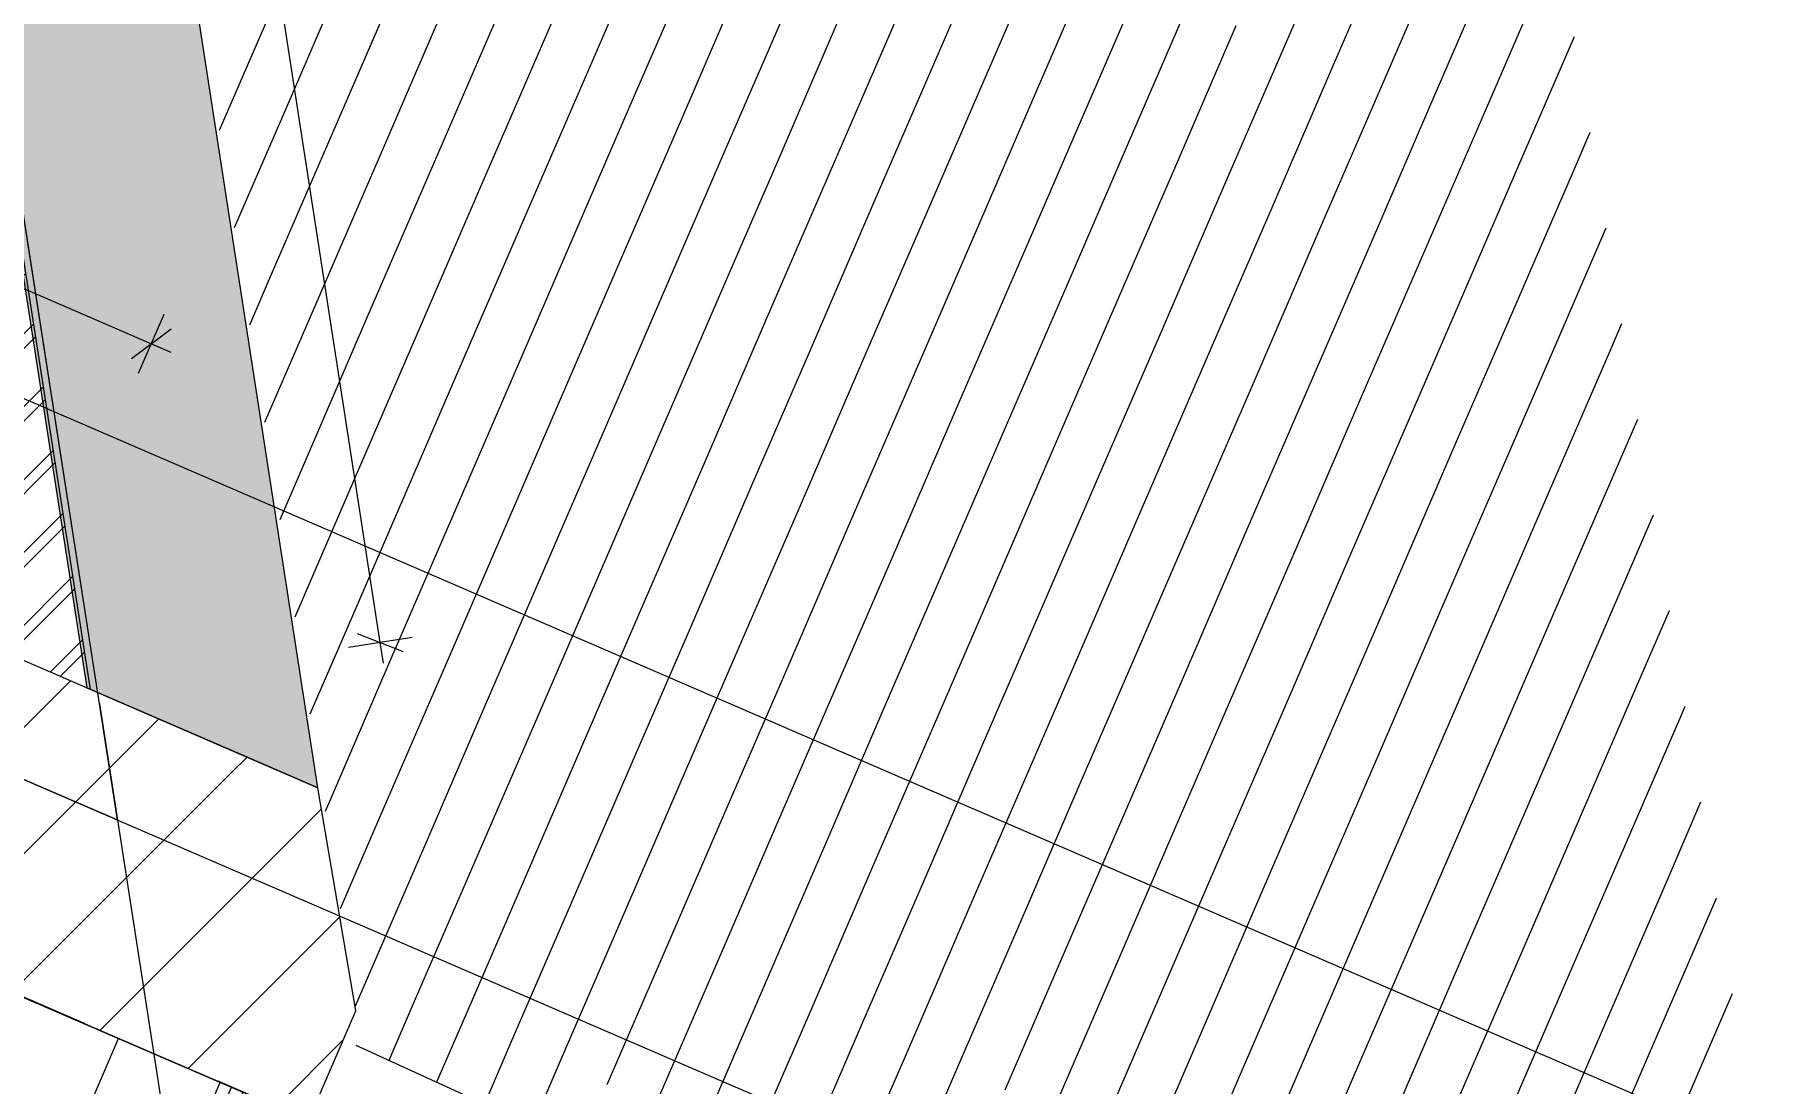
# Model space of a CAD drawing. Header units: millimetres. Extents: x 12535370 to 12566104, y 356204400 to 356234587.
# Drawn here: x 12557334 to 12559843, y 356205992 to 356207518 of the extents above; entities that cross this region are included whole.
import ezdxf
from ezdxf.enums import TextEntityAlignment as Align

# ---------------------------------------------------------------- set-up
doc = ezdxf.new("R2010")
doc.units = ezdxf.units.MM
doc.header["$MEASUREMENT"] = 0
doc.set_wipeout_variables(frame=1)
for name, pattern in [('Dashed Long', [529.166651, 317.499995, -211.666656]), ('Dot & Dashed', [6702.78, 3527.78, -1763.89, 0, -1411.11]), ('Wipeout_Contour', [1000, 0, -1000])]:
    doc.linetypes.add(name, pattern=pattern)
for name, color, linetype in [('New_010 Aussenwände', 7, 'Continuous'), ('New_015 Innenwände', 7, 'Continuous'), ('New_035 Decken', 7, 'Continuous'), ('New_110 Bemassungen Ausführung', 7, 'Continuous'), ('New_290 Raster _ Achsen', 7, 'Continuous')]:
    doc.layers.add(name, color=color, linetype=linetype)
for name, color, linetype, lineweight in [('New_010 Aussenwände_Pen_No__1', 7, 'Continuous', 13), ('New_010 Aussenwände_Pen_No__96', 8, 'Continuous', 13), ('New_015 Innenwände_Pen_No__1', 7, 'Continuous', 13), ('New_035 Decken_Pen_No__1', 7, 'Continuous', 13), ('New_110 Bemassungen Ausführung_Pen_No__1', 7, 'Continuous', 13), ('New_255 Plangrafiken_Pen_No__1', 7, 'Continuous', 13), ('New_255 Plangrafiken_Pen_No__39', 8, 'Continuous', 13), ('New_290 Raster _ Achsen_Pen_No__108', 7, 'Continuous', 13), ('New_Baulinie_Pen_No__21', 1, 'Continuous', 13)]:
    doc.layers.add(name, color=color, linetype=linetype, lineweight=lineweight)
doc.styles.add('GENERATED_STYLE_1', font='arial.ttf')
doc.dimstyles.new('GENERATED_STYLE__1', dxfattribs={"dimtxt": 125, "dimasz": 47.5, "dimexe": 0.18, "dimexo": 2, "dimgap": 0, "dimtad": 1, "dimlfac": 0.001, "dimzin": 0, "dimdsep": 46, "dimtxsty": 'GENERATED_STYLE_1', "dimblk": 'ARROWHEAD_2', "dimblk1": 'ARROWHEAD_2', "dimblk2": 'ARROWHEAD_2', "dimcen": 0.09, "dimclrd": 7, "dimclre": 7, "dimclrt": 7, "dimadec": 0, "dimazin": 0, "dimtfac": 1, "dimtdec": 4, "dimtmove": 0, "dimatfit": 3, "dimfxl": 1, "dimtolj": 1, "dimtzin": 0, "dimarcsym": 0})
doc.dimstyles.new('GENERATED_STYLE__2', dxfattribs={"dimtxt": 100, "dimasz": 47.5, "dimexe": 0.18, "dimexo": 2, "dimgap": 0, "dimtad": 1, "dimlfac": 0.001, "dimzin": 0, "dimdsep": 46, "dimtxsty": 'GENERATED_STYLE_1', "dimblk": 'ARROWHEAD_2', "dimblk1": 'ARROWHEAD_2', "dimblk2": 'ARROWHEAD_2', "dimcen": 0.09, "dimclrd": 7, "dimclre": 7, "dimclrt": 7, "dimadec": 0, "dimazin": 0, "dimtfac": 1, "dimtdec": 4, "dimtmove": 0, "dimatfit": 3, "dimfxl": 1, "dimtolj": 1, "dimtzin": 0, "dimarcsym": 0})
pattern_1 = [(45, (12240439.16, 356160438.36), (-91.92388, 91.92388), [])]

# ---------------------------------------------------------------- blocks, each defined once
blk = doc.blocks.new('*X18', base_point=(12240439.2, 356160438.4))
at = {"layer": 'New_255 Plangrafiken_Pen_No__39', "color": 8, "linetype": 'Continuous', "lineweight": 13}
for p, q in [((12558082.8, 356207720), (12557994.7, 356207516)), ((12558082.8, 356207720), (12557994.7, 356207516)), ((12558661.3, 356207712), (12558573.2, 356207508.1)), ((12558661.3, 356207712), (12558573.2, 356207508.1)), ((12559239.7, 356207704.1), (12559151.6, 356207500.2)), ((12559239.7, 356207704.1), (12559151.6, 356207500.2)), ((12558152.9, 356207689.7), (12558064.8, 356207485.8)), ((12558152.9, 356207689.7), (12558064.8, 356207485.8)), ((12558731.3, 356207681.8), (12558643.2, 356207477.9)), ((12558731.3, 356207681.8), (12558643.2, 356207477.9)), ((12559309.8, 356207673.8), (12559221.7, 356207469.9)), ((12559309.8, 356207673.8), (12559221.7, 356207469.9)), ((12558222.9, 356207659.4), (12558134.8, 356207455.5)), ((12558222.9, 356207659.4), (12558134.8, 356207455.5)), ((12558801.4, 356207651.5), (12558713.3, 356207447.6)), ((12558801.4, 356207651.5), (12558713.3, 356207447.6)), ((12557714.5, 356207637.1), (12557626.4, 356207433.2)), ((12557714.5, 356207637.1), (12557626.4, 356207433.2)), ((12558293, 356207629.2), (12558204.9, 356207425.3)), ((12558293, 356207629.2), (12558204.9, 356207425.3)), ((12558871.4, 356207621.2), (12558783.3, 356207417.3)), ((12558871.4, 356207621.2), (12558783.3, 356207417.3)), ((12559379.8, 356207643.6), (12559291.8, 356207439.7)), ((12559379.8, 356207643.6), (12559291.8, 356207439.7)), ((12557784.5, 356207606.8), (12557696.5, 356207402.9)), ((12557784.5, 356207606.8), (12557696.5, 356207402.9)), ((12558363, 356207598.9), (12558274.9, 356207395)), ((12558363, 356207598.9), (12558274.9, 356207395)), ((12559449.9, 356207613.3), (12559361.8, 356207409.4)), ((12559449.9, 356207613.3), (12559361.8, 356207409.4)), ((12557854.6, 356207576.6), (12557766.5, 356207372.7)), ((12557854.6, 356207576.6), (12557766.5, 356207372.7)), ((12558941.5, 356207591), (12558853.4, 356207387.1)), ((12558941.5, 356207591), (12558853.4, 356207387.1)), ((12559519.9, 356207583.1), (12559431.9, 356207379.1)), ((12559519.9, 356207583.1), (12559431.9, 356207379.1)), ((12557924.7, 356207546.3), (12557836.6, 356207342.4)), ((12557924.7, 356207546.3), (12557836.6, 356207342.4)), ((12558433.1, 356207568.6), (12558345, 356207364.7)), ((12558433.1, 356207568.6), (12558345, 356207364.7)), ((12559011.5, 356207560.7), (12558923.5, 356207356.8)), ((12559011.5, 356207560.7), (12558923.5, 356207356.8)), ((12558503.1, 356207538.4), (12558415, 356207334.5)), ((12558503.1, 356207538.4), (12558415, 356207334.5)), ((12559081.6, 356207530.5), (12558993.5, 356207326.5)), ((12559081.6, 356207530.5), (12558993.5, 356207326.5)), ((12557994.7, 356207516), (12557906.6, 356207312.1)), ((12557994.7, 356207516), (12557906.6, 356207312.1)), ((12558573.2, 356207508.1), (12558485.1, 356207304.2)), ((12558573.2, 356207508.1), (12558485.1, 356207304.2)), ((12559151.6, 356207500.2), (12559063.6, 356207296.3)), ((12559151.6, 356207500.2), (12559063.6, 356207296.3)), ((12559573.5, 356207514.6), (12559501.9, 356207348.9)), ((12559573.5, 356207514.6), (12559501.9, 356207348.9)), ((12558064.8, 356207485.8), (12557976.7, 356207281.9)), ((12558064.8, 356207485.8), (12557976.7, 356207281.9)), ((12558643.2, 356207477.9), (12558555.1, 356207273.9)), ((12558643.2, 356207477.9), (12558555.1, 356207273.9)), ((12559221.7, 356207469.9), (12559133.6, 356207266)), ((12559221.7, 356207469.9), (12559133.6, 356207266)), ((12558134.8, 356207455.5), (12558046.7, 356207251.6)), ((12558134.8, 356207455.5), (12558046.7, 356207251.6)), ((12558713.3, 356207447.6), (12558625.2, 356207243.7)), ((12558713.3, 356207447.6), (12558625.2, 356207243.7)), ((12557626.4, 356207433.2), (12557602.8, 356207378.4)), ((12557626.4, 356207433.2), (12557602.8, 356207378.4)), ((12558204.9, 356207425.3), (12558116.8, 356207221.3)), ((12558204.9, 356207425.3), (12558116.8, 356207221.3)), ((12559291.8, 356207439.7), (12559203.7, 356207235.8)), ((12559291.8, 356207439.7), (12559203.7, 356207235.8)), ((12557696.5, 356207402.9), (12557624.7, 356207236.9)), ((12557696.5, 356207402.9), (12557624.7, 356207236.9)), ((12558274.9, 356207395), (12558186.8, 356207191.1)), ((12558274.9, 356207395), (12558186.8, 356207191.1)), ((12558783.3, 356207417.3), (12558695.3, 356207213.4)), ((12558783.3, 356207417.3), (12558695.3, 356207213.4)), ((12559361.8, 356207409.4), (12559273.7, 356207205.5)), ((12559361.8, 356207409.4), (12559273.7, 356207205.5)), ((12557766.5, 356207372.7), (12557678.4, 356207168.7)), ((12557766.5, 356207372.7), (12557678.4, 356207168.7)), ((12558853.4, 356207387.1), (12558765.3, 356207183.2)), ((12558853.4, 356207387.1), (12558765.3, 356207183.2)), ((12559431.9, 356207379.1), (12559343.8, 356207175.2)), ((12559431.9, 356207379.1), (12559343.8, 356207175.2)), ((12559596.5, 356207375.4), (12559572, 356207318.6)), ((12559596.5, 356207375.4), (12559572, 356207318.6)), ((12558345, 356207364.7), (12558256.9, 356207160.8)), ((12558345, 356207364.7), (12558256.9, 356207160.8)), ((12558923.5, 356207356.8), (12558835.4, 356207152.9)), ((12558923.5, 356207356.8), (12558835.4, 356207152.9)), ((12559501.9, 356207348.9), (12559413.8, 356207145)), ((12559501.9, 356207348.9), (12559413.8, 356207145)), ((12557836.6, 356207342.4), (12557748.5, 356207138.5)), ((12557836.6, 356207342.4), (12557748.5, 356207138.5)), ((12558415, 356207334.5), (12558327, 356207130.6)), ((12558415, 356207334.5), (12558327, 356207130.6)), ((12558993.5, 356207326.5), (12558905.4, 356207122.6)), ((12558993.5, 356207326.5), (12558905.4, 356207122.6)), ((12557906.6, 356207312.1), (12557818.5, 356207108.2)), ((12557906.6, 356207312.1), (12557818.5, 356207108.2)), ((12558485.1, 356207304.2), (12558397, 356207100.3)), ((12558485.1, 356207304.2), (12558397, 356207100.3)), ((12559063.6, 356207296.3), (12558975.5, 356207092.4)), ((12559063.6, 356207296.3), (12558975.5, 356207092.4)), ((12559572, 356207318.6), (12559483.9, 356207114.7)), ((12559572, 356207318.6), (12559483.9, 356207114.7)), ((12557976.7, 356207281.9), (12557888.6, 356207078)), ((12557976.7, 356207281.9), (12557888.6, 356207078)), ((12558555.1, 356207273.9), (12558467.1, 356207070)), ((12558555.1, 356207273.9), (12558467.1, 356207070)), ((12558046.7, 356207251.6), (12557958.6, 356207047.7)), ((12558046.7, 356207251.6), (12557958.6, 356207047.7)), ((12558625.2, 356207243.7), (12558537.1, 356207039.8)), ((12558625.2, 356207243.7), (12558537.1, 356207039.8)), ((12559133.6, 356207266), (12559045.5, 356207062.1)), ((12559133.6, 356207266), (12559045.5, 356207062.1)), ((12558116.8, 356207221.3), (12558028.7, 356207017.4)), ((12558116.8, 356207221.3), (12558028.7, 356207017.4)), ((12559203.7, 356207235.8), (12559115.6, 356207031.8)), ((12559203.7, 356207235.8), (12559115.6, 356207031.8)), ((12559619.5, 356207236.2), (12559553.9, 356207084.4)), ((12559619.5, 356207236.2), (12559553.9, 356207084.4)), ((12558695.3, 356207213.4), (12558607.2, 356207009.5)), ((12558695.3, 356207213.4), (12558607.2, 356207009.5)), ((12559273.7, 356207205.5), (12559185.6, 356207001.6)), ((12559273.7, 356207205.5), (12559185.6, 356207001.6)), ((12557678.4, 356207168.7), (12557646.7, 356207095.3)), ((12557678.4, 356207168.7), (12557646.7, 356207095.3)), ((12558186.8, 356207191.1), (12558098.8, 356206987.2)), ((12558186.8, 356207191.1), (12558098.8, 356206987.2)), ((12558765.3, 356207183.2), (12558677.2, 356206979.2)), ((12558765.3, 356207183.2), (12558677.2, 356206979.2)), ((12559343.8, 356207175.2), (12559255.7, 356206971.3)), ((12559343.8, 356207175.2), (12559255.7, 356206971.3)), ((12558256.9, 356207160.8), (12558168.8, 356206956.9)), ((12558256.9, 356207160.8), (12558168.8, 356206956.9)), ((12558835.4, 356207152.9), (12558747.3, 356206949)), ((12558835.4, 356207152.9), (12558747.3, 356206949)), ((12559413.8, 356207145), (12559325.7, 356206941.1)), ((12559413.8, 356207145), (12559325.7, 356206941.1)), ((12557748.5, 356207138.5), (12557668.7, 356206953.7)), ((12557748.5, 356207138.5), (12557668.7, 356206953.7)), ((12558327, 356207130.6), (12558238.9, 356206926.6)), ((12558327, 356207130.6), (12558238.9, 356206926.6)), ((12558905.4, 356207122.6), (12558817.3, 356206918.7)), ((12558905.4, 356207122.6), (12558817.3, 356206918.7)), ((12557818.5, 356207108.2), (12557730.5, 356206904.3)), ((12557818.5, 356207108.2), (12557730.5, 356206904.3)), ((12558397, 356207100.3), (12558308.9, 356206896.4)), ((12558397, 356207100.3), (12558308.9, 356206896.4)), ((12559483.9, 356207114.7), (12559395.8, 356206910.8)), ((12559483.9, 356207114.7), (12559395.8, 356206910.8)), ((12559642.5, 356207097), (12559624, 356207054.2)), ((12559642.5, 356207097), (12559624, 356207054.2)), ((12557888.6, 356207078), (12557800.5, 356206874)), ((12557888.6, 356207078), (12557800.5, 356206874)), ((12558467.1, 356207070), (12558379, 356206866.1)), ((12558467.1, 356207070), (12558379, 356206866.1)), ((12558975.5, 356207092.4), (12558887.4, 356206888.5)), ((12558975.5, 356207092.4), (12558887.4, 356206888.5)), ((12559553.9, 356207084.4), (12559465.9, 356206880.5)), ((12559553.9, 356207084.4), (12559465.9, 356206880.5)), ((12557958.6, 356207047.7), (12557870.6, 356206843.8)), ((12557958.6, 356207047.7), (12557870.6, 356206843.8)), ((12559045.5, 356207062.1), (12558957.4, 356206858.2)), ((12559045.5, 356207062.1), (12558957.4, 356206858.2)), ((12559624, 356207054.2), (12559535.9, 356206850.3)), ((12559624, 356207054.2), (12559535.9, 356206850.3)), ((12558537.1, 356207039.8), (12558449, 356206835.9)), ((12558537.1, 356207039.8), (12558449, 356206835.9)), ((12559115.6, 356207031.8), (12559027.5, 356206827.9)), ((12559115.6, 356207031.8), (12559027.5, 356206827.9)), ((12558028.7, 356207017.4), (12557940.6, 356206813.5)), ((12558028.7, 356207017.4), (12557940.6, 356206813.5)), ((12558607.2, 356207009.5), (12558519.1, 356206805.6)), ((12558607.2, 356207009.5), (12558519.1, 356206805.6)), ((12559185.6, 356207001.6), (12559097.6, 356206797.7)), ((12559185.6, 356207001.6), (12559097.6, 356206797.7)), ((12558098.8, 356206987.2), (12558010.7, 356206783.3)), ((12558098.8, 356206987.2), (12558010.7, 356206783.3)), ((12558677.2, 356206979.2), (12558589.1, 356206775.3)), ((12558677.2, 356206979.2), (12558589.1, 356206775.3)), ((12559255.7, 356206971.3), (12559167.6, 356206767.4)), ((12559255.7, 356206971.3), (12559167.6, 356206767.4)), ((12558168.8, 356206956.9), (12558080.7, 356206753)), ((12558168.8, 356206956.9), (12558080.7, 356206753)), ((12558747.3, 356206949), (12558659.2, 356206745.1)), ((12558747.3, 356206949), (12558659.2, 356206745.1)), ((12559665.5, 356206957.8), (12559606, 356206820)), ((12559665.5, 356206957.8), (12559606, 356206820)), ((12558238.9, 356206926.6), (12558150.8, 356206722.7)), ((12558238.9, 356206926.6), (12558150.8, 356206722.7)), ((12558817.3, 356206918.7), (12558729.2, 356206714.8)), ((12558817.3, 356206918.7), (12558729.2, 356206714.8)), ((12559325.7, 356206941.1), (12559237.7, 356206737.1)), ((12559325.7, 356206941.1), (12559237.7, 356206737.1)), ((12557730.5, 356206904.3), (12557690.7, 356206812.2)), ((12557730.5, 356206904.3), (12557690.7, 356206812.2)), ((12558308.9, 356206896.4), (12558220.8, 356206692.5)), ((12558308.9, 356206896.4), (12558220.8, 356206692.5)), ((12559395.8, 356206910.8), (12559307.7, 356206706.9)), ((12559395.8, 356206910.8), (12559307.7, 356206706.9)), ((12557800.5, 356206874), (12557712.6, 356206670.6)), ((12557800.5, 356206874), (12557712.6, 356206670.6)), ((12558887.4, 356206888.5), (12558799.3, 356206684.5)), ((12558887.4, 356206888.5), (12558799.3, 356206684.5)), ((12559465.9, 356206880.5), (12559377.8, 356206676.6)), ((12559465.9, 356206880.5), (12559377.8, 356206676.6)), ((12557870.6, 356206843.8), (12557782.5, 356206639.9)), ((12557870.6, 356206843.8), (12557782.5, 356206639.9)), ((12558379, 356206866.1), (12558290.9, 356206662.2)), ((12558379, 356206866.1), (12558290.9, 356206662.2)), ((12558957.4, 356206858.2), (12558869.4, 356206654.3)), ((12558957.4, 356206858.2), (12558869.4, 356206654.3)), ((12559535.9, 356206850.3), (12559447.8, 356206646.4)), ((12559535.9, 356206850.3), (12559447.8, 356206646.4)), ((12558449, 356206835.9), (12558360.9, 356206631.9)), ((12558449, 356206835.9), (12558360.9, 356206631.9)), ((12559027.5, 356206827.9), (12558939.4, 356206624)), ((12559027.5, 356206827.9), (12558939.4, 356206624)), ((12559606, 356206820), (12559517.9, 356206616.1)), ((12559606, 356206820), (12559517.9, 356206616.1)), ((12559688.5, 356206818.6), (12559676, 356206789.7)), ((12559688.5, 356206818.6), (12559676, 356206789.7)), ((12557940.6, 356206813.5), (12557852.5, 356206609.6)), ((12557940.6, 356206813.5), (12557852.5, 356206609.6)), ((12558519.1, 356206805.6), (12558431, 356206601.7)), ((12558519.1, 356206805.6), (12558431, 356206601.7)), ((12559097.6, 356206797.7), (12559009.5, 356206593.8)), ((12559097.6, 356206797.7), (12559009.5, 356206593.8)), ((12558010.7, 356206783.3), (12557922.6, 356206579.3)), ((12558010.7, 356206783.3), (12557922.6, 356206579.3)), ((12558589.1, 356206775.3), (12558501.1, 356206571.4)), ((12558589.1, 356206775.3), (12558501.1, 356206571.4)), ((12559167.6, 356206767.4), (12559079.5, 356206563.5)), ((12559167.6, 356206767.4), (12559079.5, 356206563.5)), ((12559676, 356206789.7), (12559587.9, 356206585.8)), ((12559676, 356206789.7), (12559587.9, 356206585.8)), ((12558080.7, 356206753), (12557992.6, 356206549.1)), ((12558080.7, 356206753), (12557992.6, 356206549.1)), ((12558659.2, 356206745.1), (12558571.1, 356206541.2)), ((12558659.2, 356206745.1), (12558571.1, 356206541.2)), ((12558150.8, 356206722.7), (12558062.7, 356206518.8)), ((12558150.8, 356206722.7), (12558062.7, 356206518.8)), ((12559237.7, 356206737.1), (12559149.6, 356206533.2)), ((12559237.7, 356206737.1), (12559149.6, 356206533.2)), ((12558220.8, 356206692.5), (12558132.7, 356206488.6)), ((12558220.8, 356206692.5), (12558132.7, 356206488.6)), ((12558729.2, 356206714.8), (12558641.2, 356206510.9)), ((12558729.2, 356206714.8), (12558641.2, 356206510.9)), ((12559307.7, 356206706.9), (12559219.6, 356206503)), ((12559307.7, 356206706.9), (12559219.6, 356206503)), ((12558799.3, 356206684.5), (12558711.2, 356206480.6)), ((12558799.3, 356206684.5), (12558711.2, 356206480.6)), ((12559377.8, 356206676.6), (12559289.7, 356206472.7)), ((12559377.8, 356206676.6), (12559289.7, 356206472.7)), ((12559711.5, 356206679.4), (12559658, 356206555.6)), ((12559711.5, 356206679.4), (12559658, 356206555.6)), ((12558290.9, 356206662.2), (12558202.8, 356206458.3)), ((12558290.9, 356206662.2), (12558202.8, 356206458.3)), ((12558869.4, 356206654.3), (12558781.3, 356206450.4)), ((12558869.4, 356206654.3), (12558781.3, 356206450.4)), ((12559447.8, 356206646.4), (12559359.7, 356206442.4)), ((12559447.8, 356206646.4), (12559359.7, 356206442.4)), ((12557782.5, 356206639.9), (12557734.6, 356206529.1)), ((12557782.5, 356206639.9), (12557734.6, 356206529.1)), ((12558360.9, 356206631.9), (12558272.9, 356206428)), ((12558360.9, 356206631.9), (12558272.9, 356206428)), ((12558939.4, 356206624), (12558851.3, 356206420.1)), ((12558939.4, 356206624), (12558851.3, 356206420.1)), ((12557852.5, 356206609.6), (12557764.4, 356206405.7)), ((12557852.5, 356206609.6), (12557764.4, 356206405.7)), ((12558431, 356206601.7), (12558342.9, 356206397.8)), ((12558431, 356206601.7), (12558342.9, 356206397.8)), ((12559009.5, 356206593.8), (12558921.4, 356206389.8)), ((12559009.5, 356206593.8), (12558921.4, 356206389.8)), ((12559517.9, 356206616.1), (12559429.8, 356206412.2)), ((12559517.9, 356206616.1), (12559429.8, 356206412.2)), ((12557922.6, 356206579.3), (12557834.5, 356206375.4)), ((12557922.6, 356206579.3), (12557834.5, 356206375.4)), ((12558501.1, 356206571.4), (12558413, 356206367.5)), ((12558501.1, 356206571.4), (12558413, 356206367.5)), ((12559587.9, 356206585.8), (12559499.8, 356206381.9)), ((12559587.9, 356206585.8), (12559499.8, 356206381.9)), ((12557992.6, 356206549.1), (12557904.6, 356206345.2)), ((12557992.6, 356206549.1), (12557904.6, 356206345.2)), ((12558571.1, 356206541.2), (12558483, 356206337.3)), ((12558571.1, 356206541.2), (12558483, 356206337.3)), ((12559079.5, 356206563.5), (12558991.4, 356206359.6)), ((12559079.5, 356206563.5), (12558991.4, 356206359.6)), ((12559658, 356206555.6), (12559569.9, 356206351.7)), ((12559658, 356206555.6), (12559569.9, 356206351.7)), ((12558062.7, 356206518.8), (12557974.6, 356206314.9)), ((12558062.7, 356206518.8), (12557974.6, 356206314.9)), ((12559149.6, 356206533.2), (12559061.5, 356206329.3)), ((12559149.6, 356206533.2), (12559061.5, 356206329.3)), ((12559728, 356206525.3), (12559640, 356206321.4)), ((12559728, 356206525.3), (12559640, 356206321.4)), ((12559734.5, 356206540.2), (12559728, 356206525.3)), ((12559734.5, 356206540.2), (12559728, 356206525.3)), ((12558641.2, 356206510.9), (12558553.1, 356206307)), ((12558641.2, 356206510.9), (12558553.1, 356206307)), ((12559219.6, 356206503), (12559131.5, 356206299.1)), ((12559219.6, 356206503), (12559131.5, 356206299.1)), ((12558132.7, 356206488.6), (12558044.7, 356206284.7)), ((12558132.7, 356206488.6), (12558044.7, 356206284.7)), ((12558711.2, 356206480.6), (12558623.1, 356206276.7)), ((12558711.2, 356206480.6), (12558623.1, 356206276.7)), ((12559289.7, 356206472.7), (12559201.6, 356206268.8)), ((12559289.7, 356206472.7), (12559201.6, 356206268.8)), ((12558202.8, 356206458.3), (12558114.7, 356206254.4)), ((12558202.8, 356206458.3), (12558114.7, 356206254.4)), ((12558781.3, 356206450.4), (12558693.2, 356206246.5)), ((12558781.3, 356206450.4), (12558693.2, 356206246.5)), ((12559359.7, 356206442.4), (12559271.7, 356206238.5)), ((12559359.7, 356206442.4), (12559271.7, 356206238.5)), ((12558272.9, 356206428), (12558184.8, 356206224.1)), ((12558272.9, 356206428), (12558184.8, 356206224.1)), ((12558851.3, 356206420.1), (12558763.2, 356206216.2)), ((12558851.3, 356206420.1), (12558763.2, 356206216.2)), ((12557764.4, 356206405.7), (12557756.6, 356206387.5)), ((12557764.4, 356206405.7), (12557756.6, 356206387.5)), ((12558342.9, 356206397.8), (12558254.8, 356206193.9)), ((12558342.9, 356206397.8), (12558254.8, 356206193.9)), ((12559429.8, 356206412.2), (12559341.7, 356206208.3)), ((12559429.8, 356206412.2), (12559341.7, 356206208.3)), ((12559757.5, 356206401), (12559710, 356206291.1)), ((12559757.5, 356206401), (12559710, 356206291.1)), ((12557834.5, 356206375.4), (12557778.6, 356206245.9)), ((12557834.5, 356206375.4), (12557778.6, 356206245.9)), ((12558413, 356206367.5), (12558324.9, 356206163.6)), ((12558413, 356206367.5), (12558324.9, 356206163.6)), ((12558921.4, 356206389.8), (12558833.3, 356206185.9)), ((12558921.4, 356206389.8), (12558833.3, 356206185.9)), ((12559499.8, 356206381.9), (12559411.8, 356206178)), ((12559499.8, 356206381.9), (12559411.8, 356206178)), ((12557904.6, 356206345.2), (12557816.5, 356206141.3)), ((12557904.6, 356206345.2), (12557816.5, 356206141.3)), ((12558991.4, 356206359.6), (12558903.3, 356206155.7)), ((12558991.4, 356206359.6), (12558903.3, 356206155.7)), ((12559569.9, 356206351.7), (12559481.8, 356206147.8)), ((12559569.9, 356206351.7), (12559481.8, 356206147.8)), ((12558483, 356206337.3), (12558394.9, 356206133.3)), ((12558483, 356206337.3), (12558394.9, 356206133.3)), ((12559061.5, 356206329.3), (12558973.4, 356206125.4)), ((12559061.5, 356206329.3), (12558973.4, 356206125.4)), ((12559640, 356206321.4), (12559551.9, 356206117.5)), ((12559640, 356206321.4), (12559551.9, 356206117.5)), ((12557974.6, 356206314.9), (12557886.5, 356206111)), ((12557974.6, 356206314.9), (12557886.5, 356206111)), ((12558553.1, 356206307), (12558465, 356206103.1)), ((12558553.1, 356206307), (12558465, 356206103.1)), ((12559131.5, 356206299.1), (12559043.5, 356206095.2)), ((12559131.5, 356206299.1), (12559043.5, 356206095.2)), ((12559710, 356206291.1), (12559621.9, 356206087.2)), ((12559710, 356206291.1), (12559621.9, 356206087.2)), ((12558044.7, 356206284.7), (12557956.6, 356206080.7)), ((12558044.7, 356206284.7), (12557956.6, 356206080.7)), ((12558623.1, 356206276.7), (12558535, 356206072.8)), ((12558623.1, 356206276.7), (12558535, 356206072.8)), ((12559201.6, 356206268.8), (12559113.5, 356206064.9)), ((12559201.6, 356206268.8), (12559113.5, 356206064.9)), ((12558114.7, 356206254.4), (12558026.6, 356206050.5)), ((12558114.7, 356206254.4), (12558026.6, 356206050.5)), ((12558693.2, 356206246.5), (12558605.1, 356206042.6)), ((12558693.2, 356206246.5), (12558605.1, 356206042.6)), ((12559780.1, 356206260.9), (12559692, 356206057)), ((12559780.1, 356206260.9), (12559692, 356206057)), ((12559780.5, 356206261.8), (12559780.1, 356206260.9)), ((12559780.5, 356206261.8), (12559780.1, 356206260.9)), ((12558184.8, 356206224.1), (12558096.7, 356206020.2)), ((12558184.8, 356206224.1), (12558096.7, 356206020.2)), ((12558763.2, 356206216.2), (12558675.2, 356206012.3)), ((12558763.2, 356206216.2), (12558675.2, 356206012.3)), ((12559271.7, 356206238.5), (12559183.6, 356206034.6)), ((12559271.7, 356206238.5), (12559183.6, 356206034.6)), ((12558254.8, 356206193.9), (12558166.7, 356205990)), ((12558254.8, 356206193.9), (12558166.7, 356205990)), ((12559341.7, 356206208.3), (12559253.6, 356206004.4)), ((12559341.7, 356206208.3), (12559253.6, 356206004.4)), ((12558833.3, 356206185.9), (12558745.2, 356205982)), ((12558833.3, 356206185.9), (12558745.2, 356205982)), ((12559411.8, 356206178), (12559323.7, 356205974.1)), ((12559411.8, 356206178), (12559323.7, 356205974.1)), ((12557816.5, 356206141.3), (12557800.5, 356206104.4)), ((12557816.5, 356206141.3), (12557800.5, 356206104.4)), ((12558324.9, 356206163.6), (12558236.8, 356205959.7)), ((12558324.9, 356206163.6), (12558236.8, 356205959.7)), ((12558903.3, 356206155.7), (12558815.3, 356205951.8)), ((12558903.3, 356206155.7), (12558815.3, 356205951.8)), ((12559481.8, 356206147.8), (12559393.7, 356205943.8)), ((12559481.8, 356206147.8), (12559393.7, 356205943.8)), ((12558394.9, 356206133.3), (12558306.8, 356205929.4)), ((12558394.9, 356206133.3), (12558306.8, 356205929.4)), ((12558973.4, 356206125.4), (12558885.3, 356205921.5)), ((12558973.4, 356206125.4), (12558885.3, 356205921.5)), ((12559551.9, 356206117.5), (12559463.8, 356205913.6)), ((12559551.9, 356206117.5), (12559463.8, 356205913.6)), ((12559803.4, 356206122.6), (12559762, 356206026.7)), ((12559803.4, 356206122.6), (12559762, 356206026.7)), ((12557886.5, 356206111), (12557849.6, 356206025.6)), ((12557886.5, 356206111), (12557849.6, 356206025.6)), ((12558465, 356206103.1), (12558376.9, 356205899.2)), ((12558465, 356206103.1), (12558376.9, 356205899.2)), ((12559043.5, 356206095.2), (12558955.4, 356205891.2)), ((12559043.5, 356206095.2), (12558955.4, 356205891.2)), ((12557956.6, 356206080.7), (12557919, 356205993.8)), ((12557956.6, 356206080.7), (12557919, 356205993.8)), ((12558535, 356206072.8), (12558447, 356205868.9)), ((12558535, 356206072.8), (12558447, 356205868.9)), ((12559113.5, 356206064.9), (12559025.4, 356205861)), ((12559113.5, 356206064.9), (12559025.4, 356205861)), ((12559621.9, 356206087.2), (12559533.8, 356205883.3)), ((12559621.9, 356206087.2), (12559533.8, 356205883.3)), ((12558026.6, 356206050.5), (12557988.4, 356205962.1)), ((12558026.6, 356206050.5), (12557988.4, 356205962.1)), ((12558605.1, 356206042.6), (12558517, 356205838.6)), ((12558605.1, 356206042.6), (12558517, 356205838.6)), ((12559692, 356206057), (12559603.9, 356205853.1)), ((12559692, 356206057), (12559603.9, 356205853.1)), ((12558096.7, 356206020.2), (12558057.8, 356205930.3)), ((12558096.7, 356206020.2), (12558057.8, 356205930.3)), ((12559183.6, 356206034.6), (12559095.5, 356205830.7)), ((12559183.6, 356206034.6), (12559095.5, 356205830.7)), ((12559762, 356206026.7), (12559673.9, 356205822.8)), ((12559762, 356206026.7), (12559673.9, 356205822.8)), ((12558675.2, 356206012.3), (12558587.1, 356205808.4)), ((12558675.2, 356206012.3), (12558587.1, 356205808.4)), ((12559253.6, 356206004.4), (12559165.5, 356205800.5)), ((12559253.6, 356206004.4), (12559165.5, 356205800.5))]:
    blk.add_line(p, q, dxfattribs=at)
blk = doc.blocks.new('Fill_1', base_point=(12240439.2, 356160438.4))
at = {"layer": 'New_255 Plangrafiken_Pen_No__39', "color": 8, "linetype": 'Continuous', "lineweight": 13}
blk.add_blockref('*X18', (12240439.2, 356160438.4), dxfattribs=at)
blk = doc.blocks.new('Slab_1', base_point=(12544827.7, 356227634.6))
at = {"layer": 'New_035 Decken_Pen_No__1', "color": 7, "linetype": 'Continuous', "lineweight": 13, "flags": 128}
blk.add_lwpolyline([(12544827.7, 356227634.6), (12554819.4, 356223318.3), (12557454.5, 356206375.3), (12539483.6, 356214138.5), (12544758.3, 356227436.7)], close=True, dxfattribs=at)
blk = doc.blocks.new('Wall_1', base_point=(12539543.1, 356214285.7))
at = {"layer": 'New_010 Aussenwände_Pen_No__96', "linetype": 'Continuous', "lineweight": 13}
h = blk.add_hatch(dxfattribs=at)
h.set_pattern_fill('COMMON_BRICK', color=8, style=0, pattern_type=2)
h.set_pattern_definition(pattern_1)
h.paths.add_polyline_path([(12557453.9, 356206058.4), (12557632.4, 356206471.5), (12556218, 356207082.4), (12556039.6, 356206669.3)])
at = {"layer": 'New_010 Aussenwände_Pen_No__1', "color": 7, "linetype": 'Continuous', "lineweight": 13, "flags": 128}
for points in [[(12557632.4, 356206471.5), (12556218, 356207082.4)], [(12556039.6, 356206669.3), (12557453.9, 356206058.4)]]:
    blk.add_lwpolyline(points, dxfattribs=at)
blk = doc.blocks.new('Wall_18', base_point=(12556400.8, 356212448.8))
at = {"color": 254, "linetype": 'Wipeout_Contour', "lineweight": 0, "ltscale": 1425722819.892187}
blk.add_wipeout([(12556418.9, 356212332), (12557307, 356206612), (12557415.5, 356206565.2), (12556527.4, 356212285.2)], dxfattribs=at).dxf.layer = 'New_015 Innenwände'
at = {"layer": 'New_015 Innenwände', "linetype": 'Continuous', "lineweight": 0, "true_color": 0x000000}
h = blk.add_hatch(dxfattribs=at)
h.set_pattern_fill('INSULATION', color=18, style=0, pattern_type=2)
h.set_pattern_definition([(45, (12240439.16, 356160438.356), (-53.033009, 53.033009), []), (45, (12240428.55, 356160448.96), (-53.033009, 53.033009), [])])
h.paths.add_polyline_path([(12556418.9, 356212332), (12557307, 356206612), (12557415.5, 356206565.2), (12556527.4, 356212285.2)])
at = {"layer": 'New_015 Innenwände_Pen_No__1', "color": 7, "linetype": 'Continuous', "lineweight": 13, "flags": 128}
for points in [[(12557415.5, 356206565.2), (12556527.4, 356212285.2)], [(12557415.5, 356206565.2), (12557307, 356206612)]]:
    blk.add_lwpolyline(points, dxfattribs=at)
blk = doc.blocks.new('Wall_21', base_point=(12554855.5, 356223084.9))
at = {"layer": 'New_015 Innenwände', "linetype": 'Continuous', "lineweight": 0, "true_color": 0x000000}
h = blk.add_hatch(dxfattribs=at)
h.set_pattern_fill('BETON_BEWEHRT_SN46', color=18, style=0, pattern_type=2)
h.set_pattern_definition([(323.79149, (12240439.16, 356160438.36), (59.072554, 80.687257), [30, -20]), (323.79149, (12240468.69, 356160478.7), (59.072554, 80.687257), [100, 0])])
h.paths.add_polyline_path([(12554855.5, 356223084.9), (12557410, 356206567.5), (12557746.2, 356206422.3), (12555191.7, 356222939.6)])
at = {"layer": 'New_015 Innenwände_Pen_No__1', "color": 7, "linetype": 'Continuous', "lineweight": 13, "flags": 128}
for points in [[(12554855.5, 356223084.9), (12557410, 356206567.5)], [(12557746.2, 356206422.3), (12555191.7, 356222939.6)], [(12557410, 356206567.5), (12557746.2, 356206422.3)]]:
    blk.add_lwpolyline(points, dxfattribs=at)
blk = doc.blocks.new('Wall_22', base_point=(12557632.4, 356206471.5))
at = {"layer": 'New_010 Aussenwände_Pen_No__96', "linetype": 'Continuous', "lineweight": 13}
h = blk.add_hatch(dxfattribs=at)
h.set_pattern_fill('COMMON_BRICK', color=8, style=0, pattern_type=2)
h.set_pattern_definition(pattern_1)
h.paths.add_polyline_path([(12557632.4, 356206471.5), (12557453.9, 356206058.4), (12557732.7, 356205938), (12557801.6, 356206097.5), (12557746.3, 356206422.3)])
at = {"layer": 'New_010 Aussenwände_Pen_No__1', "color": 7, "linetype": 'Continuous', "lineweight": 13, "flags": 128}
for points in [[(12557746.3, 356206422.3), (12557632.4, 356206471.5)], [(12557801.6, 356206097.5), (12557746.3, 356206422.3)], [(12557732.7, 356205938), (12557801.6, 356206097.5)], [(12557453.9, 356206058.4), (12557732.7, 356205938)]]:
    blk.add_lwpolyline(points, dxfattribs=at)
blk = doc.blocks.new('Standard grid marker[58]', base_point=(12537215.3, 356215118.3))
at = {"layer": 'New_290 Raster _ Achsen_Pen_No__108', "color": 7, "linetype": 'Dot & Dashed', "lineweight": 13}
blk.add_line((12538133.3, 356214721.8), (12559136.8, 356205648.6), dxfattribs=at)
at = {"layer": 'New_290 Raster _ Achsen_Pen_No__108', "color": 7, "lineweight": 13, "style": 'GENERATED_STYLE_1'}
for tag, p in [('AC_MarkerText_1_0', (12537098, 356215253.8)), ('AC_MarkerText_1_1', (12560258.8, 356205248.7))]:
    blk.add_attdef(tag, text='', height=150, rotation=336.6365, dxfattribs=at).set_placement(p, align=Align.TOP_CENTER)
blk = doc.blocks.new('Standard grid marker[64]', base_point=(12557581.8, 356205556.1))
at = {"layer": 'New_290 Raster _ Achsen_Pen_No__108', "color": 7, "linetype": 'Dot & Dashed', "lineweight": 13}
for q in [(12554130.1, 356227771.8), (12557581.8, 356205556.1)]:
    blk.add_line((12557428.3, 356206544.2), q, dxfattribs=at)
blk.add_point((12557428.3, 356206544.2), dxfattribs=at)
blk.add_point((12557428.3, 356206544.2), dxfattribs=at)
at = {"layer": 'New_290 Raster _ Achsen_Pen_No__108', "color": 7, "lineweight": 13, "style": 'GENERATED_STYLE_1'}
for tag, p in [('AC_MarkerText_1_1', (12553993, 356228998.9)), ('AC_MarkerText_1_0', (12557652, 356205449.2))]:
    blk.add_attdef(tag, text='', height=150, rotation=336.6365, dxfattribs=at).set_placement(p, align=Align.TOP_CENTER)
blk = doc.blocks.new('Standard grid marker[66]', base_point=(12537423.5, 356215582.6))
at = {"layer": 'New_290 Raster _ Achsen_Pen_No__108', "color": 7, "linetype": 'Dot & Dashed', "lineweight": 13}
for p, q in [((12538341.5, 356215186.1), (12559338.5, 356206115.7)), ((12559338.5, 356206115.7), (12560256.5, 356205719.1))]:
    blk.add_line(p, q, dxfattribs=at)
blk.add_point((12559338.5, 356206115.7), dxfattribs=at)
blk.add_point((12559338.5, 356206115.7), dxfattribs=at)
at = {"layer": 'New_290 Raster _ Achsen_Pen_No__108', "color": 7, "lineweight": 13, "style": 'GENERATED_STYLE_1'}
for tag, p in [('AC_MarkerText_1_0', (12537306.2, 356215718.1)), ('AC_MarkerText_1_1', (12560460.5, 356205715.8))]:
    blk.add_attdef(tag, text='', height=150, rotation=336.6365, dxfattribs=at).set_placement(p, align=Align.TOP_CENTER)
blk = doc.blocks.new('*D223', base_point=(12240439.2, 356160438.4))
at = {"layer": 'New_110 Bemassungen Ausführung_Pen_No__1', "color": 7, "linetype": 'Continuous', "lineweight": 13, "transparency": 16777216}
for p, q in [((12554766.1, 356206242.9), (12555684.1, 356205846.3)), ((12555665.5, 356205803.3), (12555702.6, 356205889.3)), ((12555713, 356205867.8), (12555655.1, 356205824.8)), ((12555684.1, 356205846.3), (12557377.2, 356205114.9)), ((12557348.2, 356205093.4), (12557406.1, 356205136.4)), ((12557358.6, 356205071.9), (12557395.7, 356205157.9)), ((12557377.2, 356205114.9), (12557405.2, 356205102.8))]:
    blk.add_line(p, q, dxfattribs=at)
at = {"layer": 'New_110 Bemassungen Ausführung_Pen_No__1', "color": 7, "lineweight": 13, "transparency": 16777216, "insert": (12556346.6, 356205554.7), "char_height": 125, "attachment_point": 7, "rotation": 336.6365, "style": 'GENERATED_STYLE_1'}
blk.add_mtext('\\A1;{\\pql;\\fArial|b0|i0|c0|p0;\\W1.000000;1,84\\fArial|b0|i0|c0|p0;\\W1.000000;\\A1{\\H.66x;\\S5^  ;}}', dxfattribs=at)
blk = doc.blocks.new('ARROWHEAD_2')
at = {"color": 0, "linetype": 'Continuous', "lineweight": 0}
for p, q in [((-0.378, -0.655), (0.378, 0.655)), ((0, 0), (-1, 0))]:
    blk.add_line(p, q, dxfattribs=at)
blk = doc.blocks.new('*D224', base_point=(12240439.2, 356160438.4))
at = {"layer": 'New_110 Bemassungen Ausführung_Pen_No__1', "color": 7, "linetype": 'Continuous', "lineweight": 13, "transparency": 16777216}
for p, q in [((12538520.3, 356212665.1), (12538557.4, 356212751.1)), ((12538567.8, 356212729.6), (12538509.9, 356212686.6)), ((12538510.8, 356212720.2), (12538538.8, 356212708.1)), ((12538538.8, 356212708.1), (12557178.9, 356204655.9)), ((12557160.3, 356204612.9), (12557197.5, 356204698.9)), ((12557149.9, 356204634.4), (12557207.8, 356204677.4)), ((12557178.9, 356204655.9), (12557206.9, 356204643.8))]:
    blk.add_line(p, q, dxfattribs=at)
at = {"layer": 'New_110 Bemassungen Ausführung_Pen_No__1', "color": 7, "lineweight": 13, "transparency": 16777216, "insert": (12547631.1, 356208775), "char_height": 125, "attachment_point": 7, "rotation": 336.6365, "style": 'GENERATED_STYLE_1'}
blk.add_mtext('\\A1;{\\pql;\\fArial|b0|i0|c0|p0;\\W1.000000;20,30\\fArial|b0|i0|c0|p0;\\W1.000000;\\A1{\\H.66x;\\S5^  ;}}', dxfattribs=at)
blk = doc.blocks.new('*D244', base_point=(12240439.2, 356160438.4))
at = {"layer": 'New_110 Bemassungen Ausführung_Pen_No__1', "color": 7, "linetype": 'Continuous', "lineweight": 13, "transparency": 16777216}
for p, q in [((12557699.9, 356223836.6), (12557704.6, 356223806.4)), ((12557658.3, 356223799.2), (12557750.9, 356223813.5)), ((12557738.2, 356223793.3), (12557671, 356223819.4)), ((12557704.6, 356223806.4), (12560331.3, 356206822.1)), ((12560364.9, 356206809.1), (12560297.7, 356206835.2)), ((12560331.3, 356206822.1), (12560404.2, 356206351.1))]:
    blk.add_line(p, q, dxfattribs=at)
at = {"layer": 'New_110 Bemassungen Ausführung_Pen_No__1', "color": 7, "lineweight": 13, "transparency": 16777216, "insert": (12558975.5, 356215556.6), "char_height": 125, "attachment_point": 7, "rotation": 278.7915, "style": 'GENERATED_STYLE_1'}
blk.add_mtext('\\A1;{\\pql;\\fArial|b0|i0|c0|p0;\\W1.000000;17,18\\fArial|b0|i0|c0|p0;\\W1.000000;\\A1{\\H.66x;\\S5^  ;}}', dxfattribs=at)
blk = doc.blocks.new('*D245', base_point=(12240439.2, 356160438.4))
at = {"layer": 'New_110 Bemassungen Ausführung_Pen_No__1', "color": 7, "linetype": 'Continuous', "lineweight": 13, "transparency": 16777216}
for p, q in [((12557704.6, 356223806.4), (12560331.3, 356206822.1)), ((12560285, 356206815), (12560377.6, 356206829.3)), ((12560364.9, 356206809.1), (12560297.7, 356206835.2)), ((12560331.3, 356206822.1), (12560404.2, 356206351.1)), ((12560357.8, 356206343.9), (12560450.5, 356206358.3)), ((12560370.5, 356206364.2), (12560437.8, 356206338.1)), ((12560404.2, 356206351.1), (12560408.8, 356206320.9))]:
    blk.add_line(p, q, dxfattribs=at)
at = {"layer": 'New_110 Bemassungen Ausführung_Pen_No__1', "color": 7, "lineweight": 13, "transparency": 16777216, "insert": (12560366.1, 356206714.7), "char_height": 125, "attachment_point": 7, "rotation": 278.7915, "style": 'GENERATED_STYLE_1'}
blk.add_mtext('\\A1;{\\pql;\\fArial|b0|i0|c0|p0;\\W1.000000;47\\fArial|b0|i0|c0|p0;\\W1.000000;\\A1{\\H.66x;\\S5^  ;}}', dxfattribs=at)
blk = doc.blocks.new('*D283', base_point=(12240439.2, 356160438.4))
at = {"layer": 'New_110 Bemassungen Ausführung_Pen_No__1', "color": 7, "linetype": 'Continuous', "lineweight": 13, "transparency": 16777216}
for p, q in [((12552164.5, 356209323.6), (12552201.7, 356209409.7)), ((12552212, 356209388.2), (12552154.1, 356209345.1)), ((12552155, 356209378.8), (12552183.1, 356209366.7)), ((12552183.1, 356209366.7), (12557504, 356207068.1)), ((12557485.4, 356207025.1), (12557522.6, 356207111.2)), ((12557475, 356207046.6), (12557533, 356207089.7)), ((12557504, 356207068.1), (12557532.1, 356207056))]:
    blk.add_line(p, q, dxfattribs=at)
at = {"layer": 'New_110 Bemassungen Ausführung_Pen_No__1', "color": 7, "lineweight": 13, "transparency": 16777216, "insert": (12554659.5, 356208291.5), "char_height": 125, "attachment_point": 7, "rotation": 336.6365, "style": 'GENERATED_STYLE_1'}
blk.add_mtext('\\A1;{\\pql;\\fArial|b0|i0|c0|p0;\\W1.000000;5,79\\fArial|b0|i0|c0|p0;\\W1.000000;\\A1{\\H.66x;\\S5^  ;}}', dxfattribs=at)
blk = doc.blocks.new('*D322', base_point=(12240439.2, 356160438.4))
at = {"layer": 'New_110 Bemassungen Ausführung_Pen_No__1', "color": 7, "linetype": 'Continuous', "lineweight": 13, "transparency": 16777216}
for p, q in [((12556980.7, 356212475.8), (12556888, 356212461.5)), ((12556900.7, 356212481.7), (12556968, 356212455.6)), ((12557836.8, 356206633.5), (12556934.3, 356212468.6)), ((12557803.1, 356206646.6), (12557870.4, 356206620.5)), ((12557883.1, 356206640.7), (12557790.5, 356206626.4)), ((12557841.5, 356206603.3), (12557836.8, 356206633.5))]:
    blk.add_line(p, q, dxfattribs=at)
at = {"layer": 'New_110 Bemassungen Ausführung_Pen_No__1', "color": 7, "lineweight": 13, "transparency": 16777216, "insert": (12557357.4, 356209707.2), "char_height": 100, "attachment_point": 7, "rotation": 278.7915, "style": 'GENERATED_STYLE_1'}
blk.add_mtext('\\A1;{\\pql;\\fArial|b0|i0|c0|p0;\\W1.000000;5,90\\fArial|b0|i0|c0|p0;\\W1.000000;\\A1{\\H.66x;\\S5^  ;}}', dxfattribs=at)
blk = doc.blocks.new('*D323', base_point=(12240439.2, 356160438.4))
at = {"layer": 'New_110 Bemassungen Ausführung_Pen_No__1', "color": 7, "linetype": 'Continuous', "lineweight": 13, "transparency": 16777216}
for p, q in [((12556935.5, 356212767.6), (12556842.9, 356212753.3)), ((12556855.6, 356212773.5), (12556922.9, 356212747.4)), ((12556934.3, 356212468.6), (12556889.2, 356212760.5)), ((12556980.7, 356212475.8), (12556888, 356212461.5)), ((12556900.7, 356212481.7), (12556968, 356212455.6)), ((12557836.8, 356206633.5), (12556934.3, 356212468.6))]:
    blk.add_line(p, q, dxfattribs=at)
at = {"layer": 'New_110 Bemassungen Ausführung_Pen_No__1', "color": 7, "lineweight": 13, "transparency": 16777216, "insert": (12556909.9, 356212716.9), "char_height": 100, "attachment_point": 7, "rotation": 278.7915, "style": 'GENERATED_STYLE_1'}
blk.add_mtext('\\A1;{\\pql;\\fArial|b0|i0|c0|p0;\\W1.000000;29\\fArial|b0|i0|c0|p0;\\W1.000000;\\A1{\\H.66x;\\S5^  ;}}', dxfattribs=at)

msp = doc.modelspace()

# ---------------------------------------------------------------- hatches: boundary and pattern name
at = {"layer": 'New_255 Plangrafiken_Pen_No__39', "linetype": 'Continuous', "lineweight": 13}
h = msp.add_hatch(dxfattribs=at)
h.set_pattern_fill('DACHSCHRAFFUR_2', color=8, style=0, pattern_type=2)
h.set_pattern_definition([(66.6365, (12548363.8, 356209788.47), (-328.625, 141.96), []), (66.6365, (12548347.36, 356209795.56), (-328.625, 141.96), []), (66.6365, (12548330.93, 356209802.66), (-328.625, 141.96), []), (66.6365, (12548908.24, 356210642.59), (-164.3126, 70.9803), [])])
h.paths.add_polyline_path([(12538962.025, 356213653.175), (12557589.484, 356205606.422), (12557732.699, 356205937.951), (12539105.24, 356213984.704)])

# ---------------------------------------------------------------- linework, layer by layer
at = {"layer": 'New_255 Plangrafiken_Pen_No__1', "color": 7, "linetype": 'Continuous', "lineweight": 13, "flags": 128}
msp.add_lwpolyline([(12538962.025, 356213653.175), (12557589.484, 356205606.422), (12557732.699, 356205937.951), (12539105.24, 356213984.704)], close=True, dxfattribs=at)
at = {"layer": 'New_255 Plangrafiken_Pen_No__1', "color": 7, "linetype": 'Continuous', "lineweight": 13}
msp.add_lwpolyline([(12557801.438, 356206047.612), (12558178.625, 356205875.055), (12558127.281, 356205763.367), (12558137.919, 356205726.833), (12558318.725, 356205641.277), (12558370.035, 356205661.956), (12558386.474, 356205656.52), (12558502.37, 356205360.576), (12560038.995, 356204696.78)], dxfattribs=at)

# ---------------------------------------------------------------- block references
at = {"layer": 'New_035 Decken', "color": 7, "linetype": 'Continuous', "lineweight": 13}
msp.add_blockref('Slab_1', (12544827.671, 356227634.587), dxfattribs=at)
at = {"layer": 'New_255 Plangrafiken_Pen_No__39', "color": 8, "linetype": 'Continuous', "lineweight": 13}
msp.add_blockref('Fill_1', (12240439.157, 356160438.356), dxfattribs=at)

# ---------------------------------------------------------------- dimensions: what is measured, and where the dimension line sits
at = {"layer": 'New_110 Bemassungen Ausführung', "color": 7, "linetype": 'Continuous', "lineweight": 13}
dim = msp.add_linear_dim(base=(12560404.155, 356206351.108), p1=(12557746.181, 356206422.319), p2=(12557732.699, 356205937.951), angle=278.791488, dimstyle='GENERATED_STYLE__1', dxfattribs=at)
dim.commit()
dim.dimension.update_dxf_attribs({"geometry": '*D245', "text_midpoint": (12560475.083, 356206464.984), "dimtype": 160, "text_rotation": 278.791488})

# ---------------------------------------------------------------- next in the draw order: block references
at = {"layer": 'New_010 Aussenwände', "color": 7, "lineweight": 13}
msp.add_blockref('Wall_1', (12539543.104, 356214285.746), dxfattribs=at)

# ---------------------------------------------------------------- next in the draw order: block references
msp.add_blockref('Wall_22', (12557632.398, 356206471.471), dxfattribs=at)
at = {"layer": 'New_015 Innenwände', "color": 7, "lineweight": 13}
msp.add_blockref('Wall_18', (12556400.786, 356212448.793), dxfattribs=at)

# ---------------------------------------------------------------- next in the draw order: linework, layer by layer
at = {"layer": 'New_Baulinie_Pen_No__21', "color": 1, "linetype": 'Dashed Long', "lineweight": 13}
msp.add_lwpolyline([(12561293.194, 356204400.288), (12539105.263, 356213984.694), (12538925.233, 356213573.04), (12535370.219, 356215109.158)], dxfattribs=at)

# ---------------------------------------------------------------- next in the draw order: block references
at = {"layer": 'New_015 Innenwände', "color": 7, "lineweight": 13}
msp.add_blockref('Wall_21', (12554855.533, 356223084.854), dxfattribs=at)
at = {"layer": 'New_290 Raster _ Achsen', "color": 7, "linetype": 'Continuous', "lineweight": 13}
for name, p in [('Standard grid marker[64]', (12557581.816, 356205556.091)), ('Standard grid marker[66]', (12537423.532, 356215582.626)), ('Standard grid marker[58]', (12537215.32, 356215118.348))]:
    msp.add_blockref(name, p, dxfattribs=at)

# ---------------------------------------------------------------- next in the draw order: dimensions: what is measured, and where the dimension line sits
at = {"layer": 'New_110 Bemassungen Ausführung', "color": 7, "linetype": 'Continuous', "lineweight": 13}
for base, p1, p2, angle, dimstyle, picture, middle, turn in [((12560331.309, 356206822.125), (12555119.464, 356223406.567), (12557746.181, 356206422.319), 278.791488, 'GENERATED_STYLE__1', '*D244', (12559124.553, 356215197.456), 278.791488), ((12557178.878, 356204655.91), (12539092.669, 356213990.134), (12557732.699, 356205937.951), 336.636458, 'GENERATED_STYLE__1', '*D224', (12548014.477, 356208710.095), 336.636458), ((12556889.215, 356212760.475), (12556507.601, 356212402.651), (12556462.468, 356212694.476), 98.791488, 'GENERATED_STYLE__2', '*D323', (12556997.662, 356212517.256), 278.791488), ((12556934.348, 356212468.65), (12557410.038, 356206567.527), (12556507.601, 356212402.651), 98.791488, 'GENERATED_STYLE__2', '*D322', (12557470.861, 356209457.57), 278.791488), ((12557503.999, 356207068.12), (12551986.06, 356208910.596), (12557306.983, 356206612.046), 336.636458, 'GENERATED_STYLE__1', '*D283', (12554999.248, 356208245.446), 336.636458), ((12557377.16, 356205114.914), (12556039.596, 356206669.343), (12557732.699, 356205937.951), 336.636458, 'GENERATED_STYLE__1', '*D223', (12556686.32, 356205508.661), 336.636458)]:
    dim = msp.add_linear_dim(base=base, p1=p1, p2=p2, angle=angle, dimstyle=dimstyle, dxfattribs=at)
    dim.commit()
    dim.dimension.update_dxf_attribs({"geometry": picture, "text_midpoint": middle, "dimtype": 160, "text_rotation": turn})

doc.saveas('drawing.dxf')
